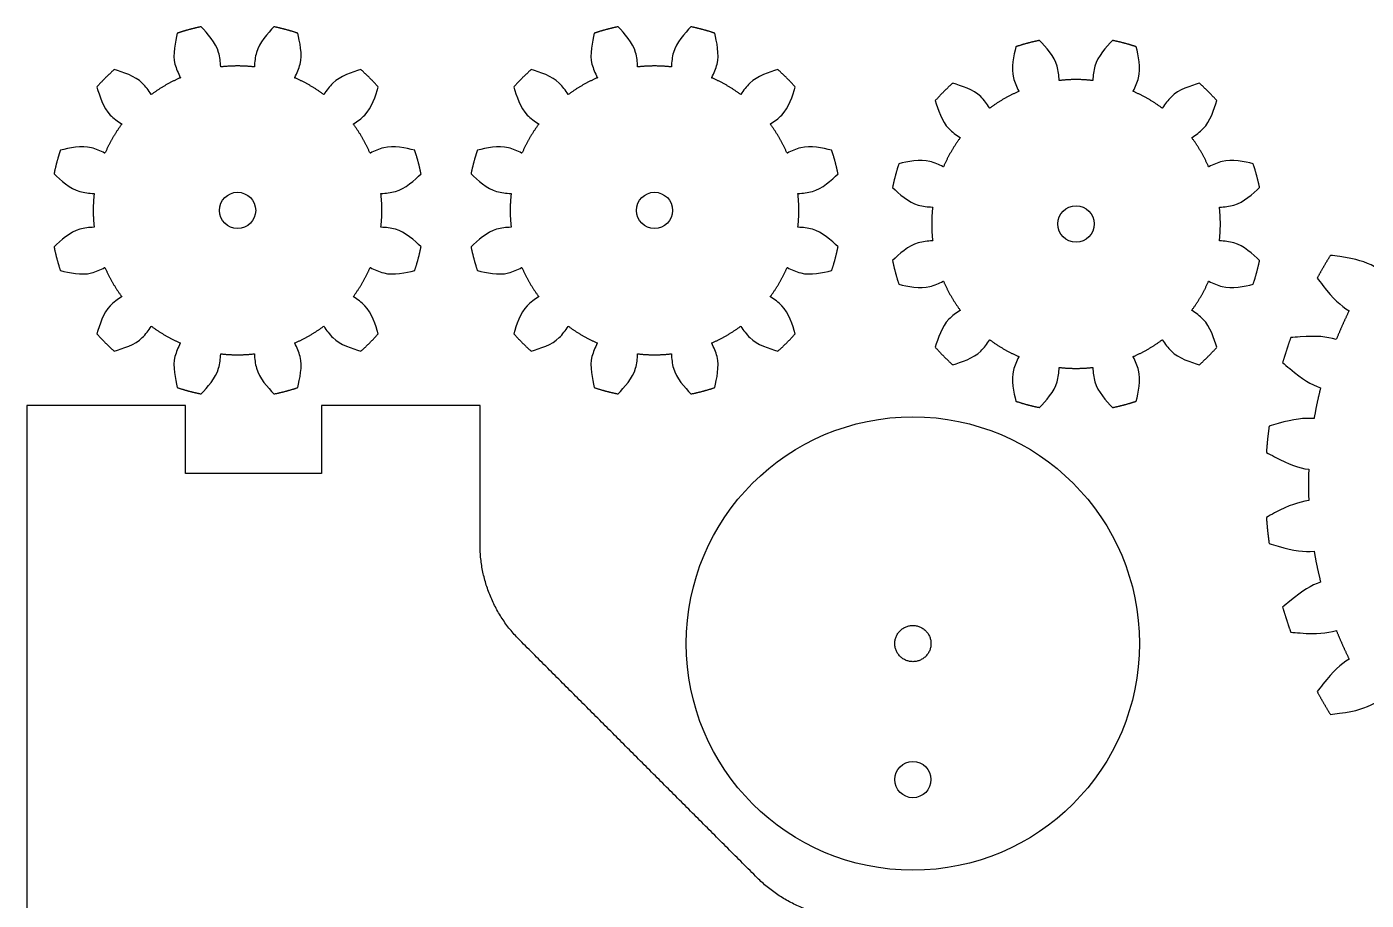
# Model space of a CAD drawing. Header units: millimetres. Extents: x 1087 to 1569, y -1965 to 141.
# Drawn here: x 1091.5 to 1387, y -911.1 to -718.5 of the extents above; entities that cross this region are included whole.
import ezdxf

# ---------------------------------------------------------------- set-up
doc = ezdxf.new("R2010")
doc.units = ezdxf.units.MM
doc.header["$MEASUREMENT"] = 0
doc.layers.add('exterior', color=96, linetype='Continuous', true_color=0x008000)
doc.layers.add('interior', color=1, linetype='Continuous', true_color=0xff0000)

msp = doc.modelspace()

# ---------------------------------------------------------------- linework, layer by layer
at = {"layer": 'exterior'}
msp.add_circle((1287, -854.5), 50, dxfattribs=at)
for points, knots in [([(1124.71, -719.89), (1124.28, -721.76), (1123.63, -724.6), (1124.2, -726.72), (1124.48, -727.75), (1124.89, -728.74), (1125.37, -729.65), (1125.39, -729.67), (1125.4, -729.7), (1125.41, -729.72)], [-101.445812, -101.445812, -101.445812, -101.445812, -100.678708, -100.678708, -100.678708, -99.889049, -99.889049, -99.889049, -99.870059, -99.870059, -99.870059, -99.870059]), ([(1134.28, -727.34), (1134.28, -727.32), (1134.28, -727.29), (1134.28, -727.27), (1134.24, -726.23), (1134.1, -725.17), (1133.83, -724.14), (1133.26, -722.02), (1131.28, -719.88), (1129.97, -718.48)], [-104.46169, -104.46169, -104.46169, -104.46169, -104.442641, -104.442641, -104.442641, -103.652974, -103.652974, -103.652974, -102.885889, -102.885889, -102.885889, -102.885889]), ([(1146.03, -718.48), (1144.73, -719.88), (1142.74, -722.02), (1142.17, -724.14), (1141.9, -725.17), (1141.76, -726.23), (1141.72, -727.27)], [-22.838476, -22.838476, -22.838476, -22.838476, -22.071372, -22.071372, -22.071372, -21.281712, -21.281712, -21.281712, -21.281712]), ([(1150.59, -729.72), (1150.6, -729.7), (1150.62, -729.67), (1150.63, -729.65), (1151.11, -728.74), (1151.53, -727.75), (1151.8, -726.72), (1152.37, -724.6), (1151.72, -721.76), (1151.29, -719.89)], [-25.854354, -25.854354, -25.854354, -25.854354, -25.835305, -25.835305, -25.835305, -25.045637, -25.045637, -25.045637, -24.278552, -24.278552, -24.278552, -24.278552]), ([(1216.71, -719.89), (1216.28, -721.76), (1215.63, -724.6), (1216.2, -726.72), (1216.48, -727.75), (1216.89, -728.74), (1217.37, -729.65), (1217.39, -729.67), (1217.4, -729.7), (1217.41, -729.72)], [-101.445812, -101.445812, -101.445812, -101.445812, -100.678708, -100.678708, -100.678708, -99.889049, -99.889049, -99.889049, -99.870059, -99.870059, -99.870059, -99.870059]), ([(1226.28, -727.34), (1226.28, -727.32), (1226.28, -727.29), (1226.28, -727.27), (1226.24, -726.23), (1226.1, -725.17), (1225.83, -724.14), (1225.26, -722.02), (1223.28, -719.88), (1221.97, -718.48)], [-104.46169, -104.46169, -104.46169, -104.46169, -104.442641, -104.442641, -104.442641, -103.652974, -103.652974, -103.652974, -102.885889, -102.885889, -102.885889, -102.885889]), ([(1238.03, -718.48), (1236.73, -719.88), (1234.74, -722.02), (1234.17, -724.14), (1233.9, -725.17), (1233.76, -726.23), (1233.72, -727.27)], [-22.838476, -22.838476, -22.838476, -22.838476, -22.071372, -22.071372, -22.071372, -21.281712, -21.281712, -21.281712, -21.281712]), ([(1242.59, -729.72), (1242.6, -729.7), (1242.62, -729.67), (1242.63, -729.65), (1243.11, -728.74), (1243.53, -727.75), (1243.8, -726.72), (1244.37, -724.6), (1243.72, -721.76), (1243.29, -719.89)], [-25.854354, -25.854354, -25.854354, -25.854354, -25.835305, -25.835305, -25.835305, -25.045637, -25.045637, -25.045637, -24.278552, -24.278552, -24.278552, -24.278552]), ([(1309.71, -722.89), (1309.28, -724.76), (1308.63, -727.6), (1309.2, -729.72), (1309.48, -730.75), (1309.89, -731.74), (1310.37, -732.65), (1310.39, -732.67), (1310.4, -732.7), (1310.41, -732.72)], [-101.445812, -101.445812, -101.445812, -101.445812, -100.678708, -100.678708, -100.678708, -99.889049, -99.889049, -99.889049, -99.870059, -99.870059, -99.870059, -99.870059]), ([(1319.28, -730.34), (1319.28, -730.32), (1319.28, -730.29), (1319.28, -730.27), (1319.24, -729.23), (1319.1, -728.17), (1318.83, -727.14), (1318.26, -725.02), (1316.28, -722.88), (1314.97, -721.48)], [-104.46169, -104.46169, -104.46169, -104.46169, -104.442641, -104.442641, -104.442641, -103.652974, -103.652974, -103.652974, -102.885889, -102.885889, -102.885889, -102.885889]), ([(1331.03, -721.48), (1329.73, -722.88), (1327.74, -725.02), (1327.17, -727.14), (1326.9, -728.17), (1326.76, -729.23), (1326.72, -730.27)], [-22.838476, -22.838476, -22.838476, -22.838476, -22.071372, -22.071372, -22.071372, -21.281712, -21.281712, -21.281712, -21.281712]), ([(1335.59, -732.72), (1335.6, -732.7), (1335.62, -732.67), (1335.63, -732.65), (1336.11, -731.74), (1336.53, -730.75), (1336.8, -729.72), (1337.37, -727.6), (1336.72, -724.76), (1336.29, -722.89)], [-25.854354, -25.854354, -25.854354, -25.854354, -25.835305, -25.835305, -25.835305, -25.045637, -25.045637, -25.045637, -24.278552, -24.278552, -24.278552, -24.278552]), ([(1118.96, -733.44), (1118.95, -733.42), (1118.94, -733.4), (1118.92, -733.38), (1118.38, -732.5), (1117.73, -731.65), (1116.97, -730.89), (1115.42, -729.34), (1112.63, -728.48), (1110.8, -727.92)], [-97.315569, -97.315569, -97.315569, -97.315569, -97.29652, -97.29652, -97.29652, -96.506852, -96.506852, -96.506852, -95.739767, -95.739767, -95.739767, -95.739767]), ([(1165.2, -727.92), (1163.37, -728.48), (1160.58, -729.34), (1159.03, -730.9), (1158.27, -731.65), (1157.63, -732.5), (1157.08, -733.38), (1157.06, -733.4), (1157.05, -733.42), (1157.04, -733.44)], [-29.984597, -29.984597, -29.984597, -29.984597, -29.217493, -29.217493, -29.217493, -28.427833, -28.427833, -28.427833, -28.408844, -28.408844, -28.408844, -28.408844]), ([(1210.96, -733.44), (1210.95, -733.42), (1210.94, -733.4), (1210.92, -733.38), (1210.38, -732.5), (1209.73, -731.65), (1208.97, -730.89), (1207.42, -729.34), (1204.63, -728.48), (1202.8, -727.92)], [-97.315569, -97.315569, -97.315569, -97.315569, -97.29652, -97.29652, -97.29652, -96.506852, -96.506852, -96.506852, -95.739767, -95.739767, -95.739767, -95.739767]), ([(1257.2, -727.92), (1255.37, -728.48), (1252.58, -729.34), (1251.03, -730.9), (1250.27, -731.65), (1249.63, -732.5), (1249.08, -733.38), (1249.06, -733.4), (1249.05, -733.42), (1249.04, -733.44)], [-29.984597, -29.984597, -29.984597, -29.984597, -29.217493, -29.217493, -29.217493, -28.427833, -28.427833, -28.427833, -28.408844, -28.408844, -28.408844, -28.408844]), ([(1106.95, -731.77), (1107.52, -733.6), (1108.37, -736.39), (1109.93, -737.94), (1110.68, -738.69), (1111.53, -739.34), (1112.41, -739.89), (1112.43, -739.91), (1112.45, -739.92), (1112.47, -739.93)], [-94.299691, -94.299691, -94.299691, -94.299691, -93.532587, -93.532587, -93.532587, -92.742927, -92.742927, -92.742927, -92.723938, -92.723938, -92.723938, -92.723938]), ([(1163.53, -739.93), (1163.55, -739.92), (1163.57, -739.91), (1163.59, -739.89), (1164.47, -739.34), (1165.32, -738.7), (1166.07, -737.94), (1167.63, -736.39), (1168.49, -733.6), (1169.05, -731.77)], [-33.000475, -33.000475, -33.000475, -33.000475, -32.981426, -32.981426, -32.981426, -32.191759, -32.191759, -32.191759, -31.424674, -31.424674, -31.424674, -31.424674]), ([(1198.95, -731.77), (1199.52, -733.6), (1200.37, -736.39), (1201.93, -737.94), (1202.68, -738.69), (1203.53, -739.34), (1204.41, -739.89), (1204.43, -739.91), (1204.45, -739.92), (1204.47, -739.93)], [-94.299691, -94.299691, -94.299691, -94.299691, -93.532587, -93.532587, -93.532587, -92.742927, -92.742927, -92.742927, -92.723938, -92.723938, -92.723938, -92.723938]), ([(1255.53, -739.93), (1255.55, -739.92), (1255.57, -739.91), (1255.59, -739.89), (1256.47, -739.34), (1257.32, -738.7), (1258.07, -737.94), (1259.63, -736.39), (1260.49, -733.6), (1261.05, -731.77)], [-33.000475, -33.000475, -33.000475, -33.000475, -32.981426, -32.981426, -32.981426, -32.191759, -32.191759, -32.191759, -31.424674, -31.424674, -31.424674, -31.424674]), ([(1303.96, -736.44), (1303.95, -736.42), (1303.94, -736.4), (1303.92, -736.38), (1303.38, -735.5), (1302.73, -734.65), (1301.97, -733.89), (1300.42, -732.34), (1297.63, -731.48), (1295.8, -730.92)], [-97.315569, -97.315569, -97.315569, -97.315569, -97.29652, -97.29652, -97.29652, -96.506852, -96.506852, -96.506852, -95.739767, -95.739767, -95.739767, -95.739767]), ([(1350.2, -730.92), (1348.37, -731.48), (1345.58, -732.34), (1344.03, -733.9), (1343.27, -734.65), (1342.63, -735.5), (1342.08, -736.38), (1342.06, -736.4), (1342.05, -736.42), (1342.04, -736.44)], [-29.984597, -29.984597, -29.984597, -29.984597, -29.217493, -29.217493, -29.217493, -28.427833, -28.427833, -28.427833, -28.408844, -28.408844, -28.408844, -28.408844]), ([(1291.95, -734.77), (1292.52, -736.6), (1293.37, -739.39), (1294.93, -740.94), (1295.68, -741.69), (1296.53, -742.34), (1297.41, -742.89), (1297.43, -742.91), (1297.45, -742.92), (1297.47, -742.93)], [-94.299691, -94.299691, -94.299691, -94.299691, -93.532587, -93.532587, -93.532587, -92.742927, -92.742927, -92.742927, -92.723938, -92.723938, -92.723938, -92.723938]), ([(1348.53, -742.93), (1348.55, -742.92), (1348.57, -742.91), (1348.59, -742.89), (1349.47, -742.34), (1350.32, -741.7), (1351.07, -740.94), (1352.63, -739.39), (1353.49, -736.6), (1354.05, -734.77)], [-33.000475, -33.000475, -33.000475, -33.000475, -32.981426, -32.981426, -32.981426, -32.191759, -32.191759, -32.191759, -31.424674, -31.424674, -31.424674, -31.424674]), ([(1108.75, -746.38), (1108.73, -746.37), (1108.71, -746.35), (1108.68, -746.34), (1107.77, -745.86), (1106.78, -745.44), (1105.75, -745.17), (1103.63, -744.6), (1100.79, -745.25), (1098.92, -745.68)], [-90.169447, -90.169447, -90.169447, -90.169447, -90.150398, -90.150398, -90.150398, -89.360731, -89.360731, -89.360731, -88.593646, -88.593646, -88.593646, -88.593646]), ([(1177.08, -745.68), (1175.21, -745.25), (1172.37, -744.6), (1170.25, -745.17), (1169.22, -745.45), (1168.23, -745.86), (1167.32, -746.34), (1167.3, -746.36), (1167.27, -746.37), (1167.25, -746.38)], [-37.130719, -37.130719, -37.130719, -37.130719, -36.363615, -36.363615, -36.363615, -35.573955, -35.573955, -35.573955, -35.554966, -35.554966, -35.554966, -35.554966]), ([(1200.75, -746.38), (1200.73, -746.37), (1200.71, -746.35), (1200.68, -746.34), (1199.77, -745.86), (1198.78, -745.44), (1197.75, -745.17), (1195.63, -744.6), (1192.79, -745.25), (1190.92, -745.68)], [-90.169447, -90.169447, -90.169447, -90.169447, -90.150398, -90.150398, -90.150398, -89.360731, -89.360731, -89.360731, -88.593646, -88.593646, -88.593646, -88.593646]), ([(1269.08, -745.68), (1267.21, -745.25), (1264.37, -744.6), (1262.25, -745.17), (1261.22, -745.45), (1260.23, -745.86), (1259.32, -746.34), (1259.3, -746.36), (1259.27, -746.37), (1259.25, -746.38)], [-37.130719, -37.130719, -37.130719, -37.130719, -36.363615, -36.363615, -36.363615, -35.573955, -35.573955, -35.573955, -35.554966, -35.554966, -35.554966, -35.554966]), ([(1293.75, -749.38), (1293.73, -749.37), (1293.71, -749.35), (1293.68, -749.34), (1292.77, -748.86), (1291.78, -748.44), (1290.75, -748.17), (1288.63, -747.6), (1285.79, -748.25), (1283.92, -748.68)], [-90.169447, -90.169447, -90.169447, -90.169447, -90.150398, -90.150398, -90.150398, -89.360731, -89.360731, -89.360731, -88.593646, -88.593646, -88.593646, -88.593646]), ([(1362.08, -748.68), (1360.21, -748.25), (1357.37, -747.6), (1355.25, -748.17), (1354.22, -748.45), (1353.23, -748.86), (1352.32, -749.34), (1352.3, -749.36), (1352.27, -749.37), (1352.25, -749.38)], [-37.130719, -37.130719, -37.130719, -37.130719, -36.363615, -36.363615, -36.363615, -35.573955, -35.573955, -35.573955, -35.554966, -35.554966, -35.554966, -35.554966]), ([(1097.51, -750.94), (1098.92, -752.24), (1101.05, -754.23), (1103.17, -754.8), (1104.2, -755.07), (1105.26, -755.21), (1106.3, -755.24), (1106.32, -755.25), (1106.35, -755.25), (1106.37, -755.25)], [-87.153569, -87.153569, -87.153569, -87.153569, -86.386465, -86.386465, -86.386465, -85.596806, -85.596806, -85.596806, -85.577816, -85.577816, -85.577816, -85.577816]), ([(1169.63, -755.25), (1169.65, -755.25), (1169.68, -755.25), (1169.7, -755.25), (1170.74, -755.21), (1171.8, -755.07), (1172.83, -754.8), (1174.95, -754.23), (1177.08, -752.25), (1178.49, -750.94)], [-40.146597, -40.146597, -40.146597, -40.146597, -40.127548, -40.127548, -40.127548, -39.33788, -39.33788, -39.33788, -38.570795, -38.570795, -38.570795, -38.570795]), ([(1189.51, -750.94), (1190.92, -752.24), (1193.05, -754.23), (1195.17, -754.8), (1196.2, -755.07), (1197.26, -755.21), (1198.3, -755.24), (1198.32, -755.25), (1198.35, -755.25), (1198.37, -755.25)], [-87.153569, -87.153569, -87.153569, -87.153569, -86.386465, -86.386465, -86.386465, -85.596806, -85.596806, -85.596806, -85.577816, -85.577816, -85.577816, -85.577816]), ([(1261.63, -755.25), (1261.65, -755.25), (1261.68, -755.25), (1261.7, -755.25), (1262.74, -755.21), (1263.8, -755.07), (1264.83, -754.8), (1266.95, -754.23), (1269.08, -752.25), (1270.49, -750.94)], [-40.146597, -40.146597, -40.146597, -40.146597, -40.127548, -40.127548, -40.127548, -39.33788, -39.33788, -39.33788, -38.570795, -38.570795, -38.570795, -38.570795]), ([(1282.51, -753.94), (1283.92, -755.24), (1286.05, -757.23), (1288.17, -757.8), (1289.2, -758.07), (1290.26, -758.21), (1291.3, -758.24), (1291.32, -758.25), (1291.35, -758.25), (1291.37, -758.25)], [-87.153569, -87.153569, -87.153569, -87.153569, -86.386465, -86.386465, -86.386465, -85.596806, -85.596806, -85.596806, -85.577816, -85.577816, -85.577816, -85.577816]), ([(1354.63, -758.25), (1354.65, -758.25), (1354.68, -758.25), (1354.7, -758.25), (1355.74, -758.21), (1356.8, -758.07), (1357.83, -757.8), (1359.95, -757.23), (1362.08, -755.25), (1363.49, -753.94)], [-40.146597, -40.146597, -40.146597, -40.146597, -40.127548, -40.127548, -40.127548, -39.33788, -39.33788, -39.33788, -38.570795, -38.570795, -38.570795, -38.570795]), ([(1106.37, -762.69), (1106.35, -762.69), (1106.32, -762.69), (1106.3, -762.69), (1105.26, -762.73), (1104.2, -762.87), (1103.17, -763.14), (1101.05, -763.71), (1098.92, -765.69), (1097.51, -767)], [-83.023326, -83.023326, -83.023326, -83.023326, -83.004277, -83.004277, -83.004277, -82.214609, -82.214609, -82.214609, -81.447524, -81.447524, -81.447524, -81.447524]), ([(1178.49, -767), (1177.08, -765.69), (1174.95, -763.71), (1172.83, -763.14), (1171.8, -762.87), (1170.74, -762.73), (1169.7, -762.69), (1169.68, -762.69), (1169.65, -762.69), (1169.63, -762.69)], [-44.27684, -44.27684, -44.27684, -44.27684, -43.509736, -43.509736, -43.509736, -42.720076, -42.720076, -42.720076, -42.701087, -42.701087, -42.701087, -42.701087]), ([(1198.37, -762.69), (1198.35, -762.69), (1198.32, -762.69), (1198.3, -762.69), (1197.26, -762.73), (1196.2, -762.87), (1195.17, -763.14), (1193.05, -763.71), (1190.92, -765.69), (1189.51, -767)], [-83.023326, -83.023326, -83.023326, -83.023326, -83.004277, -83.004277, -83.004277, -82.214609, -82.214609, -82.214609, -81.447524, -81.447524, -81.447524, -81.447524]), ([(1270.49, -767), (1269.08, -765.69), (1266.95, -763.71), (1264.83, -763.14), (1263.8, -762.87), (1262.74, -762.73), (1261.7, -762.69), (1261.68, -762.69), (1261.65, -762.69), (1261.63, -762.69)], [-44.27684, -44.27684, -44.27684, -44.27684, -43.509736, -43.509736, -43.509736, -42.720076, -42.720076, -42.720076, -42.701087, -42.701087, -42.701087, -42.701087]), ([(1291.37, -765.69), (1291.35, -765.69), (1291.32, -765.69), (1291.3, -765.69), (1290.26, -765.73), (1289.2, -765.87), (1288.17, -766.14), (1286.05, -766.71), (1283.92, -768.69), (1282.51, -770)], [-83.023326, -83.023326, -83.023326, -83.023326, -83.004277, -83.004277, -83.004277, -82.214609, -82.214609, -82.214609, -81.447524, -81.447524, -81.447524, -81.447524]), ([(1363.49, -770), (1362.08, -768.69), (1359.95, -766.71), (1357.83, -766.14), (1356.8, -765.87), (1355.74, -765.73), (1354.7, -765.69), (1354.68, -765.69), (1354.65, -765.69), (1354.63, -765.69)], [-44.27684, -44.27684, -44.27684, -44.27684, -43.509736, -43.509736, -43.509736, -42.720076, -42.720076, -42.720076, -42.701087, -42.701087, -42.701087, -42.701087]), ([(1388.86, -771.4), (1386.86, -770.31), (1384.87, -769.69), (1381.17, -769.16), (1380.42, -769.05), (1379.74, -768.96), (1379.12, -768.89)], [272.585514, 272.585514, 272.585514, 272.585514, 273.50217, 273.50217, 273.50217, 273.686597, 273.686597, 273.686597, 273.686597]), ([(1098.92, -772.26), (1100.79, -772.69), (1103.63, -773.34), (1105.75, -772.77), (1106.78, -772.49), (1107.77, -772.08), (1108.68, -771.59), (1108.7, -771.58), (1108.73, -771.57), (1108.75, -771.56)], [-80.007448, -80.007448, -80.007448, -80.007448, -79.240344, -79.240344, -79.240344, -78.450684, -78.450684, -78.450684, -78.431695, -78.431695, -78.431695, -78.431695]), ([(1167.25, -771.56), (1167.27, -771.57), (1167.29, -771.58), (1167.32, -771.6), (1168.23, -772.08), (1169.22, -772.49), (1170.25, -772.77), (1172.37, -773.34), (1175.21, -772.69), (1177.08, -772.26)], [-47.292718, -47.292718, -47.292718, -47.292718, -47.273669, -47.273669, -47.273669, -46.484002, -46.484002, -46.484002, -45.716917, -45.716917, -45.716917, -45.716917]), ([(1190.92, -772.26), (1192.79, -772.69), (1195.63, -773.34), (1197.75, -772.77), (1198.78, -772.49), (1199.77, -772.08), (1200.68, -771.59), (1200.7, -771.58), (1200.73, -771.57), (1200.75, -771.56)], [-80.007448, -80.007448, -80.007448, -80.007448, -79.240344, -79.240344, -79.240344, -78.450684, -78.450684, -78.450684, -78.431695, -78.431695, -78.431695, -78.431695]), ([(1259.25, -771.56), (1259.27, -771.57), (1259.29, -771.58), (1259.32, -771.6), (1260.23, -772.08), (1261.22, -772.49), (1262.25, -772.77), (1264.37, -773.34), (1267.21, -772.69), (1269.08, -772.26)], [-47.292718, -47.292718, -47.292718, -47.292718, -47.273669, -47.273669, -47.273669, -46.484002, -46.484002, -46.484002, -45.716917, -45.716917, -45.716917, -45.716917]), ([(1376.21, -773.91), (1376.59, -774.41), (1377, -774.95), (1377.46, -775.54), (1379.77, -778.51), (1381.3, -779.92), (1383.24, -781.12)], [275.673637, 275.673637, 275.673637, 275.673637, 275.85679, 275.85679, 275.85679, 276.776859, 276.776859, 276.776859, 276.776859]), ([(1283.92, -775.26), (1285.79, -775.69), (1288.63, -776.34), (1290.75, -775.77), (1291.78, -775.49), (1292.77, -775.08), (1293.68, -774.59), (1293.7, -774.58), (1293.73, -774.57), (1293.75, -774.56)], [-80.007448, -80.007448, -80.007448, -80.007448, -79.240344, -79.240344, -79.240344, -78.450684, -78.450684, -78.450684, -78.431695, -78.431695, -78.431695, -78.431695]), ([(1352.25, -774.56), (1352.27, -774.57), (1352.29, -774.58), (1352.32, -774.6), (1353.23, -775.08), (1354.22, -775.49), (1355.25, -775.77), (1357.37, -776.34), (1360.21, -775.69), (1362.08, -775.26)], [-47.292718, -47.292718, -47.292718, -47.292718, -47.273669, -47.273669, -47.273669, -46.484002, -46.484002, -46.484002, -45.716917, -45.716917, -45.716917, -45.716917]), ([(1112.47, -778), (1112.45, -778.02), (1112.43, -778.03), (1112.41, -778.04), (1111.53, -778.59), (1110.68, -779.24), (1109.93, -779.99), (1108.37, -781.55), (1107.51, -784.33), (1106.95, -786.16)], [-75.877204, -75.877204, -75.877204, -75.877204, -75.858155, -75.858155, -75.858155, -75.068488, -75.068488, -75.068488, -74.301403, -74.301403, -74.301403, -74.301403]), ([(1169.05, -786.17), (1168.48, -784.34), (1167.63, -781.55), (1166.07, -780), (1165.32, -779.24), (1164.47, -778.6), (1163.59, -778.05), (1163.57, -778.03), (1163.55, -778.02), (1163.53, -778.01)], [-51.422962, -51.422962, -51.422962, -51.422962, -50.655858, -50.655858, -50.655858, -49.866198, -49.866198, -49.866198, -49.847209, -49.847209, -49.847209, -49.847209]), ([(1204.47, -778), (1204.45, -778.02), (1204.43, -778.03), (1204.41, -778.04), (1203.53, -778.59), (1202.68, -779.24), (1201.93, -779.99), (1200.37, -781.55), (1199.51, -784.33), (1198.95, -786.16)], [-75.877204, -75.877204, -75.877204, -75.877204, -75.858155, -75.858155, -75.858155, -75.068488, -75.068488, -75.068488, -74.301403, -74.301403, -74.301403, -74.301403]), ([(1261.05, -786.17), (1260.48, -784.34), (1259.63, -781.55), (1258.07, -780), (1257.32, -779.24), (1256.47, -778.6), (1255.59, -778.05), (1255.57, -778.03), (1255.55, -778.02), (1255.53, -778.01)], [-51.422962, -51.422962, -51.422962, -51.422962, -50.655858, -50.655858, -50.655858, -49.866198, -49.866198, -49.866198, -49.847209, -49.847209, -49.847209, -49.847209]), ([(1297.47, -781), (1297.45, -781.02), (1297.43, -781.03), (1297.41, -781.04), (1296.53, -781.59), (1295.68, -782.24), (1294.93, -782.99), (1293.37, -784.55), (1292.51, -787.33), (1291.95, -789.16)], [-75.877204, -75.877204, -75.877204, -75.877204, -75.858155, -75.858155, -75.858155, -75.068488, -75.068488, -75.068488, -74.301403, -74.301403, -74.301403, -74.301403]), ([(1354.05, -789.17), (1353.48, -787.34), (1352.63, -784.55), (1351.07, -783), (1350.32, -782.24), (1349.47, -781.6), (1348.59, -781.05), (1348.57, -781.03), (1348.55, -781.02), (1348.53, -781.01)], [-51.422962, -51.422962, -51.422962, -51.422962, -50.655858, -50.655858, -50.655858, -49.866198, -49.866198, -49.866198, -49.847209, -49.847209, -49.847209, -49.847209]), ([(1110.8, -790.02), (1112.63, -789.45), (1115.42, -788.6), (1116.97, -787.04), (1117.73, -786.29), (1118.37, -785.44), (1118.92, -784.56), (1118.94, -784.54), (1118.95, -784.52), (1118.96, -784.5)], [-72.861326, -72.861326, -72.861326, -72.861326, -72.094222, -72.094222, -72.094222, -71.304563, -71.304563, -71.304563, -71.285573, -71.285573, -71.285573, -71.285573]), ([(1157.04, -784.5), (1157.05, -784.52), (1157.06, -784.54), (1157.08, -784.56), (1157.62, -785.44), (1158.27, -786.29), (1159.03, -787.04), (1160.58, -788.6), (1163.37, -789.46), (1165.2, -790.02)], [-54.43884, -54.43884, -54.43884, -54.43884, -54.419791, -54.419791, -54.419791, -53.630123, -53.630123, -53.630123, -52.863038, -52.863038, -52.863038, -52.863038]), ([(1202.8, -790.02), (1204.63, -789.45), (1207.42, -788.6), (1208.97, -787.04), (1209.73, -786.29), (1210.37, -785.44), (1210.92, -784.56), (1210.94, -784.54), (1210.95, -784.52), (1210.96, -784.5)], [-72.861326, -72.861326, -72.861326, -72.861326, -72.094222, -72.094222, -72.094222, -71.304563, -71.304563, -71.304563, -71.285573, -71.285573, -71.285573, -71.285573]), ([(1249.04, -784.5), (1249.05, -784.52), (1249.06, -784.54), (1249.08, -784.56), (1249.62, -785.44), (1250.27, -786.29), (1251.03, -787.04), (1252.58, -788.6), (1255.37, -789.46), (1257.2, -790.02)], [-54.43884, -54.43884, -54.43884, -54.43884, -54.419791, -54.419791, -54.419791, -53.630123, -53.630123, -53.630123, -52.863038, -52.863038, -52.863038, -52.863038]), ([(1125.41, -788.22), (1125.4, -788.24), (1125.38, -788.26), (1125.37, -788.29), (1124.89, -789.2), (1124.47, -790.19), (1124.2, -791.21), (1123.63, -793.34), (1124.28, -796.18), (1124.71, -798.05)], [-68.731083, -68.731083, -68.731083, -68.731083, -68.712034, -68.712034, -68.712034, -67.922366, -67.922366, -67.922366, -67.155281, -67.155281, -67.155281, -67.155281]), ([(1151.29, -798.05), (1151.72, -796.18), (1152.37, -793.34), (1151.8, -791.22), (1151.52, -790.19), (1151.11, -789.2), (1150.63, -788.29), (1150.61, -788.26), (1150.6, -788.24), (1150.59, -788.22)], [-58.569083, -58.569083, -58.569083, -58.569083, -57.801979, -57.801979, -57.801979, -57.012319, -57.012319, -57.012319, -56.99333, -56.99333, -56.99333, -56.99333]), ([(1217.41, -788.22), (1217.4, -788.24), (1217.38, -788.26), (1217.37, -788.29), (1216.89, -789.2), (1216.47, -790.19), (1216.2, -791.21), (1215.63, -793.34), (1216.28, -796.18), (1216.71, -798.05)], [-68.731083, -68.731083, -68.731083, -68.731083, -68.712034, -68.712034, -68.712034, -67.922366, -67.922366, -67.922366, -67.155281, -67.155281, -67.155281, -67.155281]), ([(1243.29, -798.05), (1243.72, -796.18), (1244.37, -793.34), (1243.8, -791.22), (1243.52, -790.19), (1243.11, -789.2), (1242.63, -788.29), (1242.61, -788.26), (1242.6, -788.24), (1242.59, -788.22)], [-58.569083, -58.569083, -58.569083, -58.569083, -57.801979, -57.801979, -57.801979, -57.012319, -57.012319, -57.012319, -56.99333, -56.99333, -56.99333, -56.99333]), ([(1295.8, -793.02), (1297.63, -792.45), (1300.42, -791.6), (1301.97, -790.04), (1302.73, -789.29), (1303.37, -788.44), (1303.92, -787.56), (1303.94, -787.54), (1303.95, -787.52), (1303.96, -787.5)], [-72.861326, -72.861326, -72.861326, -72.861326, -72.094222, -72.094222, -72.094222, -71.304563, -71.304563, -71.304563, -71.285573, -71.285573, -71.285573, -71.285573]), ([(1342.04, -787.5), (1342.05, -787.52), (1342.06, -787.54), (1342.08, -787.56), (1342.62, -788.44), (1343.27, -789.29), (1344.03, -790.04), (1345.58, -791.6), (1348.37, -792.46), (1350.2, -793.02)], [-54.43884, -54.43884, -54.43884, -54.43884, -54.419791, -54.419791, -54.419791, -53.630123, -53.630123, -53.630123, -52.863038, -52.863038, -52.863038, -52.863038]), ([(1380.43, -787.45), (1378.25, -786.8), (1376.17, -786.6), (1372.44, -786.86), (1371.69, -786.91), (1371, -786.96), (1370.38, -787.02)], [279.308858, 279.308858, 279.308858, 279.308858, 280.225514, 280.225514, 280.225514, 280.409941, 280.409941, 280.409941, 280.409941]), ([(1129.97, -799.45), (1131.27, -798.05), (1133.26, -795.92), (1133.83, -793.79), (1134.1, -792.77), (1134.24, -791.71), (1134.28, -790.67), (1134.28, -790.65), (1134.28, -790.62), (1134.28, -790.6)], [-65.715205, -65.715205, -65.715205, -65.715205, -64.948101, -64.948101, -64.948101, -64.158441, -64.158441, -64.158441, -64.139452, -64.139452, -64.139452, -64.139452]), ([(1141.72, -790.6), (1141.72, -790.62), (1141.72, -790.65), (1141.72, -790.67), (1141.76, -791.71), (1141.9, -792.77), (1142.17, -793.79), (1142.74, -795.92), (1144.72, -798.05), (1146.03, -799.46)], [-61.584961, -61.584961, -61.584961, -61.584961, -61.565912, -61.565912, -61.565912, -60.776245, -60.776245, -60.776245, -60.00916, -60.00916, -60.00916, -60.00916]), ([(1221.97, -799.45), (1223.27, -798.05), (1225.26, -795.92), (1225.83, -793.79), (1226.1, -792.77), (1226.24, -791.71), (1226.28, -790.67), (1226.28, -790.65), (1226.28, -790.62), (1226.28, -790.6)], [-65.715205, -65.715205, -65.715205, -65.715205, -64.948101, -64.948101, -64.948101, -64.158441, -64.158441, -64.158441, -64.139452, -64.139452, -64.139452, -64.139452]), ([(1233.72, -790.6), (1233.72, -790.62), (1233.72, -790.65), (1233.72, -790.67), (1233.76, -791.71), (1233.9, -792.77), (1234.17, -793.79), (1234.74, -795.92), (1236.72, -798.05), (1238.03, -799.46)], [-61.584961, -61.584961, -61.584961, -61.584961, -61.565912, -61.565912, -61.565912, -60.776245, -60.776245, -60.776245, -60.00916, -60.00916, -60.00916, -60.00916]), ([(1310.41, -791.22), (1310.4, -791.24), (1310.38, -791.26), (1310.37, -791.29), (1309.89, -792.2), (1309.47, -793.19), (1309.2, -794.21), (1308.63, -796.34), (1309.28, -799.18), (1309.71, -801.05)], [-68.731083, -68.731083, -68.731083, -68.731083, -68.712034, -68.712034, -68.712034, -67.922366, -67.922366, -67.922366, -67.155281, -67.155281, -67.155281, -67.155281]), ([(1336.29, -801.05), (1336.72, -799.18), (1337.37, -796.34), (1336.8, -794.22), (1336.52, -793.19), (1336.11, -792.2), (1335.63, -791.29), (1335.61, -791.26), (1335.6, -791.24), (1335.59, -791.22)], [-58.569083, -58.569083, -58.569083, -58.569083, -57.801979, -57.801979, -57.801979, -57.012319, -57.012319, -57.012319, -56.99333, -56.99333, -56.99333, -56.99333]), ([(1314.97, -802.45), (1316.27, -801.05), (1318.26, -798.92), (1318.83, -796.79), (1319.1, -795.77), (1319.24, -794.71), (1319.28, -793.67), (1319.28, -793.65), (1319.28, -793.62), (1319.28, -793.6)], [-65.715205, -65.715205, -65.715205, -65.715205, -64.948101, -64.948101, -64.948101, -64.158441, -64.158441, -64.158441, -64.139452, -64.139452, -64.139452, -64.139452]), ([(1326.72, -793.6), (1326.72, -793.62), (1326.72, -793.65), (1326.72, -793.67), (1326.76, -794.71), (1326.9, -795.77), (1327.17, -796.79), (1327.74, -798.92), (1329.72, -801.05), (1331.03, -802.46)], [-61.584961, -61.584961, -61.584961, -61.584961, -61.565912, -61.565912, -61.565912, -60.776245, -60.776245, -60.776245, -60.00916, -60.00916, -60.00916, -60.00916]), ([(1368.59, -792.53), (1369.05, -792.94), (1369.57, -793.39), (1370.15, -793.87), (1373.02, -796.29), (1374.81, -797.36), (1376.96, -798.13)], [282.396981, 282.396981, 282.396981, 282.396981, 282.580134, 282.580134, 282.580134, 283.500203, 283.500203, 283.500203, 283.500203]), ([(1375.52, -804.9), (1373.26, -804.72), (1371.19, -804.96), (1367.59, -805.98), (1366.86, -806.19), (1366.2, -806.39), (1365.6, -806.57)], [286.032202, 286.032202, 286.032202, 286.032202, 286.948858, 286.948858, 286.948858, 287.133285, 287.133285, 287.133285, 287.133285]), ([(1365, -812.34), (1365.54, -812.64), (1366.14, -812.97), (1366.8, -813.32), (1370.11, -815.09), (1372.09, -815.76), (1374.35, -816.07)], [289.120325, 289.120325, 289.120325, 289.120325, 289.303478, 289.303478, 289.303478, 290.223547, 290.223547, 290.223547, 290.223547]), ([(1374.35, -822.99), (1372.1, -823.29), (1370.12, -823.95), (1366.82, -825.7), (1366.15, -826.05), (1365.54, -826.38), (1365, -826.68)], [292.755546, 292.755546, 292.755546, 292.755546, 293.672202, 293.672202, 293.672202, 293.856629, 293.856629, 293.856629, 293.856629]), ([(1365.6, -832.45), (1366.2, -832.64), (1366.86, -832.84), (1367.57, -833.04), (1371.18, -834.09), (1373.25, -834.33), (1375.53, -834.16)], [295.843669, 295.843669, 295.843669, 295.843669, 296.026822, 296.026822, 296.026822, 296.946891, 296.946891, 296.946891, 296.946891]), ([(1376.97, -840.93), (1374.83, -841.69), (1373.03, -842.75), (1370.16, -845.15), (1369.58, -845.63), (1369.06, -846.08), (1368.59, -846.49)], [299.47889, 299.47889, 299.47889, 299.47889, 300.395546, 300.395546, 300.395546, 300.579973, 300.579973, 300.579973, 300.579973]), ([(1370.38, -852.01), (1371, -852.06), (1371.68, -852.12), (1372.43, -852.17), (1376.17, -852.44), (1378.25, -852.25), (1380.44, -851.61)], [302.567013, 302.567013, 302.567013, 302.567013, 302.750166, 302.750166, 302.750166, 303.670235, 303.670235, 303.670235, 303.670235]), ([(1383.26, -857.93), (1381.32, -859.12), (1379.78, -860.53), (1377.48, -863.47), (1377.01, -864.07), (1376.59, -864.61), (1376.21, -865.11)], [306.202233, 306.202233, 306.202233, 306.202233, 307.11889, 307.11889, 307.11889, 307.303317, 307.303317, 307.303317, 307.303317]), ([(1379.12, -870.14), (1379.73, -870.06), (1380.41, -869.98), (1381.15, -869.87), (1384.87, -869.36), (1386.86, -868.74), (1388.88, -867.66)], [309.290357, 309.290357, 309.290357, 309.290357, 309.47351, 309.47351, 309.47351, 310.393579, 310.393579, 310.393579, 310.393579])]:
    msp.add_open_spline(points, degree=3, knots=knots, dxfattribs=at)
for points, weights, degree in [([(1129.97, -718.48), (1128.19, -718.84), (1126.43, -719.31), (1124.71, -719.89)], [1, 0.998547387537, 0.998547387537, 1], 3), ([(1151.29, -719.89), (1149.57, -719.31), (1147.81, -718.84), (1146.03, -718.48)], [1, 0.998547387537, 0.998547387537, 1], 3), ([(1221.97, -718.48), (1220.19, -718.84), (1218.43, -719.31), (1216.71, -719.89)], [1, 0.998547387537, 0.998547387537, 1], 3), ([(1243.29, -719.89), (1241.57, -719.31), (1239.81, -718.84), (1238.03, -718.48)], [1, 0.998547387537, 0.998547387537, 1], 3), ([(1314.97, -721.48), (1313.19, -721.84), (1311.43, -722.31), (1309.71, -722.89)], [1, 0.998547387537, 0.998547387537, 1], 3), ([(1336.29, -722.89), (1334.57, -722.31), (1332.81, -721.84), (1331.03, -721.48)], [1, 0.998547387537, 0.998547387537, 1], 3), ([(1110.8, -727.92), (1109.44, -729.12), (1108.15, -730.4), (1106.95, -731.77)], [1, 0.998547387537, 0.998547387537, 1], 3), ([(1125.41, -729.72), (1123.12, -730.7), (1120.96, -731.95), (1118.96, -733.44)], [1, 0.995432816344, 0.995432816344, 1], 3), ([(1141.72, -727.34), (1139.25, -727.05), (1136.75, -727.05), (1134.28, -727.34)], [1, 0.995432816344, 0.995432816344, 1], 3), ([(1157.04, -733.44), (1155.04, -731.95), (1152.88, -730.7), (1150.59, -729.72)], [1, 0.995432816344, 0.995432816344, 1], 3), ([(1169.05, -731.77), (1167.85, -730.41), (1166.56, -729.12), (1165.2, -727.92)], [1, 0.998547387537, 0.998547387537, 1], 3), ([(1202.8, -727.92), (1201.44, -729.12), (1200.15, -730.4), (1198.95, -731.77)], [1, 0.998547387537, 0.998547387537, 1], 3), ([(1217.41, -729.72), (1215.12, -730.7), (1212.96, -731.95), (1210.96, -733.44)], [1, 0.995432816344, 0.995432816344, 1], 3), ([(1233.72, -727.34), (1231.25, -727.05), (1228.75, -727.05), (1226.28, -727.34)], [1, 0.995432816344, 0.995432816344, 1], 3), ([(1249.04, -733.44), (1247.04, -731.95), (1244.88, -730.7), (1242.59, -729.72)], [1, 0.995432816344, 0.995432816344, 1], 3), ([(1261.05, -731.77), (1259.85, -730.41), (1258.56, -729.12), (1257.2, -727.92)], [1, 0.998547387537, 0.998547387537, 1], 3), ([(1295.8, -730.92), (1294.44, -732.12), (1293.15, -733.4), (1291.95, -734.77)], [1, 0.998547387537, 0.998547387537, 1], 3), ([(1310.41, -732.72), (1308.12, -733.7), (1305.96, -734.95), (1303.96, -736.44)], [1, 0.995432816344, 0.995432816344, 1], 3), ([(1326.72, -730.34), (1324.25, -730.05), (1321.75, -730.05), (1319.28, -730.34)], [1, 0.995432816344, 0.995432816344, 1], 3), ([(1342.04, -736.44), (1340.04, -734.95), (1337.88, -733.7), (1335.59, -732.72)], [1, 0.995432816344, 0.995432816344, 1], 3), ([(1354.05, -734.77), (1352.85, -733.41), (1351.56, -732.12), (1350.2, -730.92)], [1, 0.998547387537, 0.998547387537, 1], 3), ([(1112.47, -739.93), (1110.98, -741.93), (1109.73, -744.09), (1108.75, -746.38)], [1, 0.995432816344, 0.995432816344, 1], 3), ([(1167.25, -746.38), (1166.27, -744.09), (1165.02, -741.93), (1163.53, -739.93)], [1, 0.995432816344, 0.995432816344, 1], 3), ([(1204.47, -739.93), (1202.98, -741.93), (1201.73, -744.09), (1200.75, -746.38)], [1, 0.995432816344, 0.995432816344, 1], 3), ([(1259.25, -746.38), (1258.27, -744.09), (1257.02, -741.93), (1255.53, -739.93)], [1, 0.995432816344, 0.995432816344, 1], 3), ([(1297.47, -742.93), (1295.98, -744.93), (1294.73, -747.09), (1293.75, -749.38)], [1, 0.995432816344, 0.995432816344, 1], 3), ([(1352.25, -749.38), (1351.27, -747.09), (1350.02, -744.93), (1348.53, -742.93)], [1, 0.995432816344, 0.995432816344, 1], 3), ([(1098.92, -745.68), (1098.34, -747.4), (1097.87, -749.16), (1097.51, -750.94)], [1, 0.998547387537, 0.998547387537, 1], 3), ([(1178.49, -750.94), (1178.13, -749.16), (1177.66, -747.4), (1177.08, -745.68)], [1, 0.998547387537, 0.998547387537, 1], 3), ([(1190.92, -745.68), (1190.34, -747.4), (1189.87, -749.16), (1189.51, -750.94)], [1, 0.998547387537, 0.998547387537, 1], 3), ([(1270.49, -750.94), (1270.13, -749.16), (1269.66, -747.4), (1269.08, -745.68)], [1, 0.998547387537, 0.998547387537, 1], 3), ([(1283.92, -748.68), (1283.34, -750.4), (1282.87, -752.16), (1282.51, -753.94)], [1, 0.998547387537, 0.998547387537, 1], 3), ([(1363.49, -753.94), (1363.13, -752.16), (1362.66, -750.4), (1362.08, -748.68)], [1, 0.998547387537, 0.998547387537, 1], 3), ([(1106.37, -755.25), (1106.08, -757.72), (1106.08, -760.21), (1106.37, -762.69)], [1, 0.995432816344, 0.995432816344, 1], 3), ([(1169.63, -762.69), (1169.92, -760.22), (1169.92, -757.72), (1169.63, -755.25)], [1, 0.995432816344, 0.995432816344, 1], 3), ([(1198.37, -755.25), (1198.08, -757.72), (1198.08, -760.21), (1198.37, -762.69)], [1, 0.995432816344, 0.995432816344, 1], 3), ([(1261.63, -762.69), (1261.92, -760.22), (1261.92, -757.72), (1261.63, -755.25)], [1, 0.995432816344, 0.995432816344, 1], 3), ([(1291.37, -758.25), (1291.08, -760.72), (1291.08, -763.21), (1291.37, -765.69)], [1, 0.995432816344, 0.995432816344, 1], 3), ([(1354.63, -765.69), (1354.92, -763.22), (1354.92, -760.72), (1354.63, -758.25)], [1, 0.995432816344, 0.995432816344, 1], 3), ([(1097.51, -767), (1097.87, -768.78), (1098.34, -770.54), (1098.92, -772.26)], [1, 0.998547387537, 0.998547387537, 1], 3), ([(1177.08, -772.26), (1177.66, -770.54), (1178.13, -768.78), (1178.49, -767)], [1, 0.998547387537, 0.998547387537, 1], 3), ([(1189.51, -767), (1189.87, -768.78), (1190.34, -770.54), (1190.92, -772.26)], [1, 0.998547387537, 0.998547387537, 1], 3), ([(1269.08, -772.26), (1269.66, -770.54), (1270.13, -768.78), (1270.49, -767)], [1, 0.998547387537, 0.998547387537, 1], 3), ([(1282.51, -770), (1282.87, -771.78), (1283.34, -773.54), (1283.92, -775.26)], [1, 0.998547387537, 0.998547387537, 1], 3), ([(1362.08, -775.26), (1362.66, -773.54), (1363.13, -771.78), (1363.49, -770)], [1, 0.998547387537, 0.998547387537, 1], 3), ([(1379.12, -768.89), (1378.1, -770.53), (1377.13, -772.21), (1376.21, -773.91)], [0.655259845317, 0.655061488031, 0.655061488031, 0.655259845317], 3), ([(1108.75, -771.56), (1109.73, -773.85), (1110.98, -776.01), (1112.47, -778)], [1, 0.995432816344, 0.995432816344, 1], 3), ([(1163.53, -778.01), (1165.02, -776.01), (1166.27, -773.85), (1167.25, -771.56)], [1, 0.995432816344, 0.995432816344, 1], 3), ([(1200.75, -771.56), (1201.73, -773.85), (1202.98, -776.01), (1204.47, -778)], [1, 0.995432816344, 0.995432816344, 1], 3), ([(1255.53, -778.01), (1257.02, -776.01), (1258.27, -773.85), (1259.25, -771.56)], [1, 0.995432816344, 0.995432816344, 1], 3), ([(1293.75, -774.56), (1294.73, -776.85), (1295.98, -779.01), (1297.47, -781)], [1, 0.995432816344, 0.995432816344, 1], 3), ([(1348.53, -781.01), (1350.02, -779.01), (1351.27, -776.85), (1352.25, -774.56)], [1, 0.995432816344, 0.995432816344, 1], 3), ([(1383.24, -781.12), (1382.23, -783.18), (1381.29, -785.29), (1380.43, -787.45)], [0.655259845317, 0.648804285994, 0.642734796477, 0.637051376765], 3), ([(1118.96, -784.5), (1120.96, -785.99), (1123.12, -787.23), (1125.41, -788.22)], [1, 0.995432816344, 0.995432816344, 1], 3), ([(1150.59, -788.22), (1152.88, -787.23), (1155.04, -785.99), (1157.04, -784.5)], [1, 0.995432816344, 0.995432816344, 1], 3), ([(1210.96, -784.5), (1212.96, -785.99), (1215.12, -787.23), (1217.41, -788.22)], [1, 0.995432816344, 0.995432816344, 1], 3), ([(1242.59, -788.22), (1244.88, -787.23), (1247.04, -785.99), (1249.04, -784.5)], [1, 0.995432816344, 0.995432816344, 1], 3), ([(1106.95, -786.16), (1108.15, -787.53), (1109.44, -788.82), (1110.8, -790.02)], [1, 0.998547387537, 0.998547387537, 1], 3), ([(1165.2, -790.02), (1166.56, -788.82), (1167.85, -787.53), (1169.05, -786.17)], [1, 0.998547387537, 0.998547387537, 1], 3), ([(1198.95, -786.16), (1200.15, -787.53), (1201.44, -788.82), (1202.8, -790.02)], [1, 0.998547387537, 0.998547387537, 1], 3), ([(1257.2, -790.02), (1258.56, -788.82), (1259.85, -787.53), (1261.05, -786.17)], [1, 0.998547387537, 0.998547387537, 1], 3), ([(1303.96, -787.5), (1305.96, -788.99), (1308.12, -790.23), (1310.41, -791.22)], [1, 0.995432816344, 0.995432816344, 1], 3), ([(1335.59, -791.22), (1337.88, -790.23), (1340.04, -788.99), (1342.04, -787.5)], [1, 0.995432816344, 0.995432816344, 1], 3), ([(1370.38, -787.02), (1369.73, -788.84), (1369.13, -790.68), (1368.59, -792.53)], [0.637051376765, 0.636858531464, 0.636858531464, 0.637051376765], 3), ([(1134.28, -790.6), (1136.75, -790.89), (1139.25, -790.89), (1141.72, -790.6)], [1, 0.995432816344, 0.995432816344, 1], 3), ([(1226.28, -790.6), (1228.75, -790.89), (1231.25, -790.89), (1233.72, -790.6)], [1, 0.995432816344, 0.995432816344, 1], 3), ([(1291.95, -789.16), (1293.15, -790.53), (1294.44, -791.82), (1295.8, -793.02)], [1, 0.998547387537, 0.998547387537, 1], 3), ([(1350.2, -793.02), (1351.56, -791.82), (1352.85, -790.53), (1354.05, -789.17)], [1, 0.998547387537, 0.998547387537, 1], 3), ([(1319.28, -793.6), (1321.75, -793.89), (1324.25, -793.89), (1326.72, -793.6)], [1, 0.995432816344, 0.995432816344, 1], 3), ([(1124.71, -798.05), (1126.43, -798.63), (1128.19, -799.1), (1129.97, -799.45)], [1, 0.998547387537, 0.998547387537, 1], 3), ([(1146.03, -799.46), (1147.81, -799.1), (1149.57, -798.63), (1151.29, -798.05)], [1, 0.998547387537, 0.998547387537, 1], 3), ([(1216.71, -798.05), (1218.43, -798.63), (1220.19, -799.1), (1221.97, -799.45)], [1, 0.998547387537, 0.998547387537, 1], 3), ([(1238.03, -799.46), (1239.81, -799.1), (1241.57, -798.63), (1243.29, -798.05)], [1, 0.998547387537, 0.998547387537, 1], 3), ([(1376.96, -798.13), (1376.39, -800.35), (1375.91, -802.61), (1375.52, -804.9)], [0.637051376765, 0.630775205589, 0.624874376046, 0.619348888137], 3), ([(1309.71, -801.05), (1311.43, -801.63), (1313.19, -802.1), (1314.97, -802.45)], [1, 0.998547387537, 0.998547387537, 1], 3), ([(1331.03, -802.46), (1332.81, -802.1), (1334.57, -801.63), (1336.29, -801.05)], [1, 0.998547387537, 0.998547387537, 1], 3), ([(1365.6, -806.57), (1365.34, -808.49), (1365.14, -810.41), (1365, -812.34)], [0.619348888137, 0.619161401654, 0.619161401654, 0.619348888137], 3), ([(1374.35, -816.07), (1374.26, -818.36), (1374.26, -820.67), (1374.35, -822.99)], [0.619348888137, 0.61324712024, 0.607510263921, 0.60213831918], 3), ([(1365, -826.68), (1365.14, -828.61), (1365.34, -830.54), (1365.6, -832.45)], [0.60213831918, 0.601956042602, 0.601956042602, 0.60213831918], 3), ([(1200.29, -853.79), (1191.5, -845), (1191.5, -832.57)], [1, 0.923879532511, 1], 2), ([(1375.53, -834.16), (1375.92, -836.42), (1376.4, -838.68), (1376.97, -840.93)], [0.60213831918, 0.596206108215, 0.590628668605, 0.58540600035], 3), ([(1368.59, -846.49), (1369.13, -848.35), (1369.73, -850.19), (1370.38, -852.01)], [0.58540600035, 0.585228788903, 0.585228788903, 0.58540600035], 3), ([(1380.44, -851.61), (1381.29, -853.74), (1382.23, -855.85), (1383.26, -857.93)], [0.58540600035, 0.57963863464, 0.574216181841, 0.569138641952], 3), ([(1376.21, -865.11), (1377.13, -866.82), (1378.1, -868.49), (1379.12, -870.14)], [0.569138641952, 0.568966354886, 0.568966354886, 0.569138641952], 3), ([(1273.93, -915), (1261.5, -915), (1252.71, -906.21)], [1, 0.923879532511, 1], 2)]:
    msp.add_rational_spline(points, weights, degree=degree, dxfattribs=at)
for points, degree in [([(1141.72, -727.27), (1141.72, -727.29), (1141.72, -727.32), (1141.72, -727.34)], 3), ([(1233.72, -727.27), (1233.72, -727.29), (1233.72, -727.32), (1233.72, -727.34)], 3), ([(1326.72, -730.27), (1326.72, -730.29), (1326.72, -730.32), (1326.72, -730.34)], 3), ([(1126.5, -802), (1109, -802), (1091.5, -802)], 2), ([(1091.5, -802), (1091.5, -809.5, 0), (1091.5, -817, 0)], 2), ([(1126.5, -817, 0), (1126.5, -809.5, 0), (1126.5, -802)], 2), ([(1191.5, -802), (1174, -802, 0), (1156.5, -802, 0)], 2), ([(1156.5, -802, 0), (1156.5, -809.5, 0), (1156.5, -817)], 2), ([(1191.5, -817, 0), (1191.5, -809.5, 0), (1191.5, -802)], 2), ([(1091.5, -817, 0), (1091.5, -861.61, 0), (1091.5, -906.21, 0)], 2), ([(1156.5, -817), (1141.5, -817, 0), (1126.5, -817, 0)], 2), ([(1191.5, -832.57), (1191.5, -824.79, 0), (1191.5, -817, 0)], 2), ([(1252.71, -906.21), (1226.5, -880), (1200.29, -853.79)], 2), ([(1091.5, -906.21, 0), (1091.5, -955, 0), (1091.5, -1003.79, 0)], 2)]:
    msp.add_open_spline(points, degree=degree, dxfattribs=at)
at = {"layer": 'interior'}
for centre in [(1138, -758.97), (1230, -758.97), (1323, -761.97), (1287, -884.5)]:
    msp.add_circle(centre, 4, dxfattribs=at)
msp.add_rational_spline([(1283, -854.5), (1283, -858.5), (1287, -858.5), (1291, -858.5), (1291, -854.5), (1291, -850.5), (1287, -850.5), (1283, -850.5), (1283, -854.5)], [0.999999860338, 0.707106851018, 1, 0.707106781187, 1, 0.707106781187, 1, 0.707106851018, 0.999999860338], degree=2, knots=[0, 0, 0, 6.283185, 6.283185, 12.566371, 12.566371, 18.849557, 18.849557, 25.132741, 25.132741, 25.132741], dxfattribs=at)

doc.saveas('drawing.dxf')
